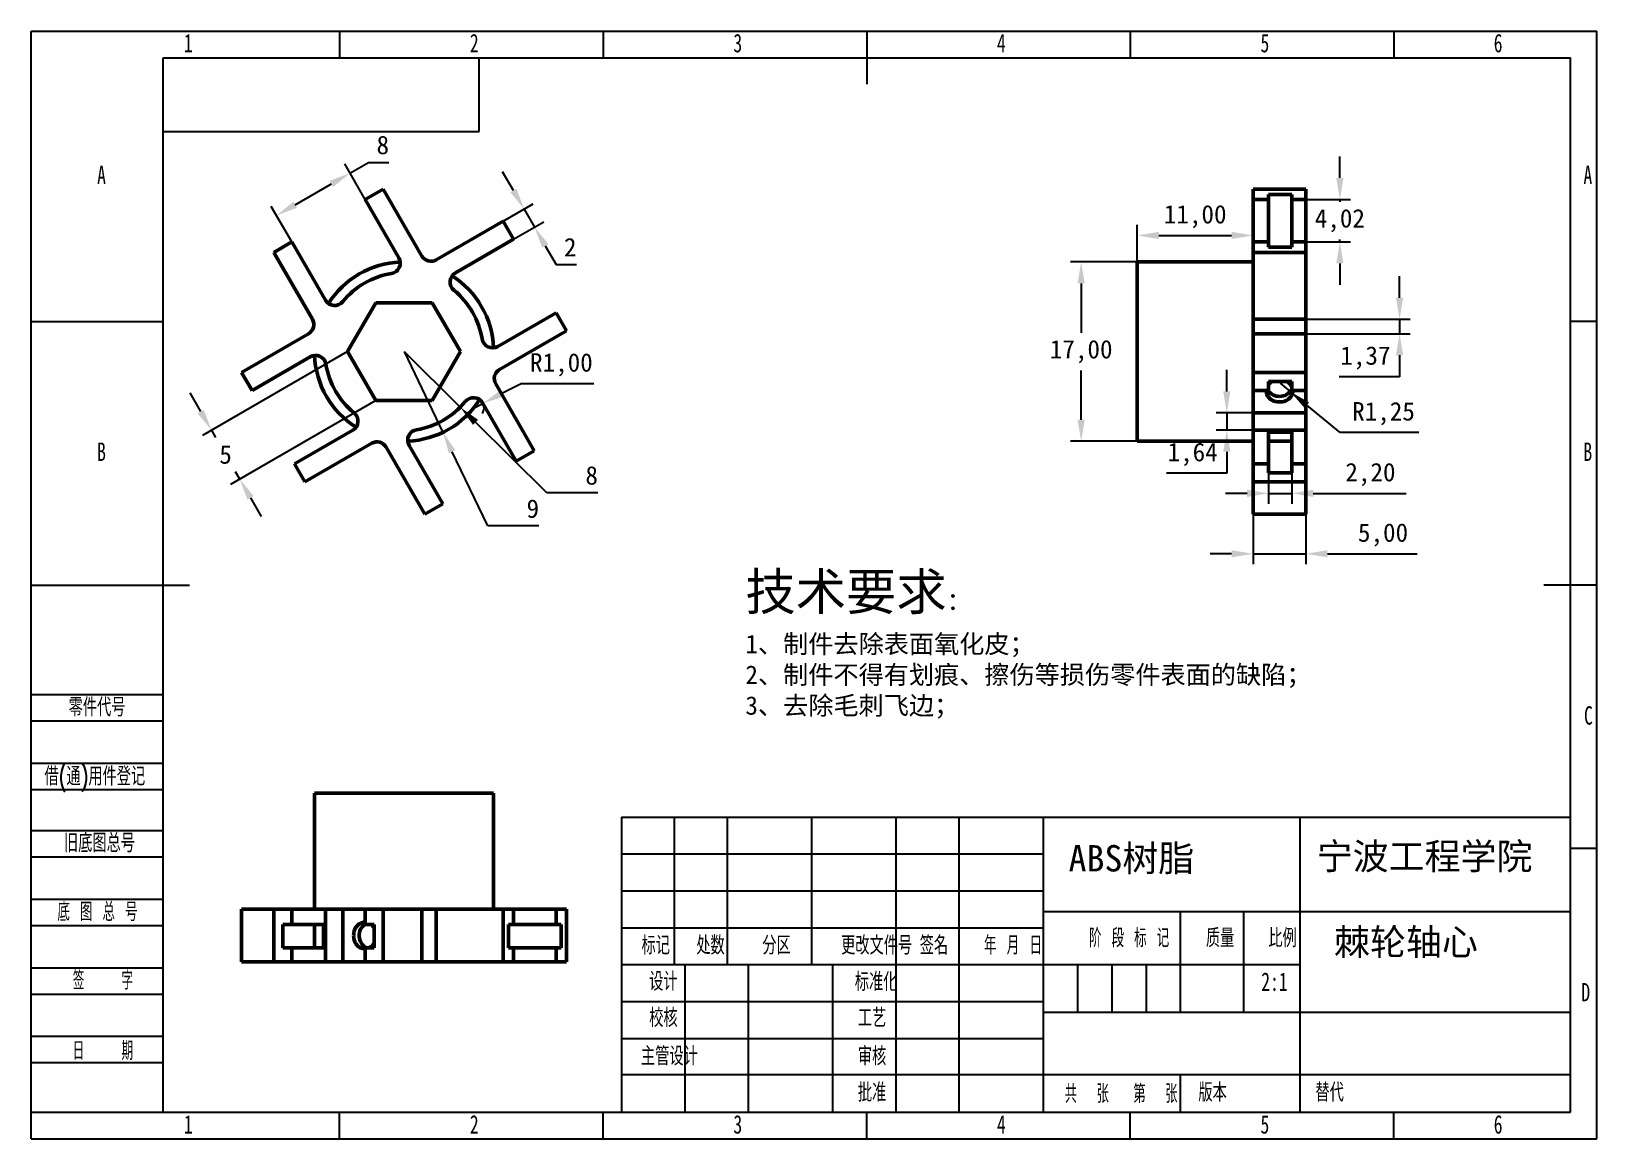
# Model space of a CAD drawing. Header units: millimetres. Extents: x 0 to 297, y 0 to 210.
import ezdxf

# ---------------------------------------------------------------- set-up
doc = ezdxf.new("R2010")
doc.units = ezdxf.units.MM
doc.header["$PDSIZE"] = -1
doc.layers.add('图框', color=7, linetype='Continuous')
for name, color, linetype, lineweight in [('标注层', 4, 'Continuous', 25), ('粗实线层', 7, 'Continuous', 25), ('轮廓实线层', 7, 'Continuous', 50)]:
    doc.layers.add(name, color=color, linetype=linetype, lineweight=lineweight)
doc.styles.add('SLDTEXTSTYLE0', font='TXT', dxfattribs={"width": 0.7, "bigfont": 'bigfont'})
doc.styles.add('SLDTEXTSTYLE1', font='TXT', dxfattribs={"width": 0.6, "bigfont": 'bigfont'})
doc.styles.add('SLDTEXTSTYLE2', font='TXT', dxfattribs={"width": 0.614286, "bigfont": 'bigfont'})
doc.styles.add('SLDTEXTSTYLE3', font='TXT', dxfattribs={"width": 0.62, "bigfont": 'bigfont'})
doc.styles.add('SLDTEXTSTYLE4', font='TXT', dxfattribs={"width": 0.566667, "bigfont": 'bigfont'})
doc.styles.add('SLDTEXTSTYLE5', font='TXT', dxfattribs={"width": 0.7})
doc.dimstyles.new('ISO-25', dxfattribs={"dimtxt": 2.5, "dimasz": 2.5, "dimexe": 1.25, "dimexo": 0.625, "dimtad": 1, "dimtxsty": 'Standard', "dimcen": 2.5, "dimadec": 0, "dimazin": 0, "dimtfac": 1, "dimtmove": 0, "dimatfit": 3, "dimfxl": 1, "dimarcsym": 0})

# ---------------------------------------------------------------- blocks, each defined once
blk = doc.blocks.new('*D1')
at = {"layer": 'Defpoints', "color": 0, "transparency": 16777216}
for p in [(70.72, 149.26), (78.09, 133.95)]:
    blk.add_point(p, dxfattribs=at)
at = {"layer": '标注层', "color": 0, "lineweight": -2, "transparency": 16777216}
for p, q in [((70.72, 149.26), (78.09, 133.95)), ((86.63, 116.19), (79.86, 130.27)), ((96.32, 116.19), (86.63, 116.19))]:
    blk.add_line(p, q, dxfattribs=at)
at = {"layer": '标注层', "color": 0, "transparency": 16777216}
blk.add_solid([(80.47, 130.56), (79.24, 129.98), (78.09, 133.95)], dxfattribs=at)
at = {"layer": '标注层', "color": 0, "transparency": 16777216, "insert": (95.16, 119.46), "char_height": 3.5, "attachment_point": 5}
blk.add_mtext('9', dxfattribs=at)
blk = doc.blocks.new('*D2')
at = {"layer": 'Defpoints', "color": 0, "transparency": 16777216}
for p in [(89.54, 173.99), (95.48, 172.85), (91.51, 170.56)]:
    blk.add_point(p, dxfattribs=at)
at = {"layer": '标注层', "color": 0, "lineweight": -2, "transparency": 16777216}
for p, q in [((91.47, 179.81), (89.43, 183.35)), ((89.54, 173.99), (95.24, 177.28)), ((93.51, 176.28), (95.48, 172.85)), ((91.51, 170.56), (97.21, 173.85)), ((97.52, 169.32), (99.56, 165.79)), ((99.56, 165.79), (103.42, 165.79))]:
    blk.add_line(p, q, dxfattribs=at)
at = {"layer": '标注层', "color": 0, "transparency": 16777216}
for points in [[(92.05, 180.15), (90.88, 179.47), (93.51, 176.28)], [(98.11, 169.66), (96.93, 168.98), (95.48, 172.85)]]:
    blk.add_solid(points, dxfattribs=at)
at = {"layer": '标注层', "color": 0, "transparency": 16777216, "insert": (102.25, 169.06), "char_height": 3.5, "attachment_point": 5}
blk.add_mtext('2', dxfattribs=at)
blk = doc.blocks.new('*D3')
at = {"layer": 'Defpoints', "color": 0, "transparency": 16777216}
for p in [(60.46, 183.11), (63.35, 178.11), (49.42, 170.06)]:
    blk.add_point(p, dxfattribs=at)
at = {"layer": '标注层', "color": 0, "lineweight": -2, "transparency": 16777216}
for p, q in [((63.35, 178.11), (59.46, 184.84)), ((60.46, 183.11), (64, 185.15)), ((64, 185.15), (67.85, 185.15)), ((50.06, 177.11), (56.93, 181.07)), ((49.42, 170.06), (45.53, 176.8))]:
    blk.add_line(p, q, dxfattribs=at)
at = {"layer": '标注层', "color": 0, "transparency": 16777216}
for points in [[(56.59, 181.66), (57.27, 180.48), (60.46, 183.11)], [(49.72, 177.69), (50.4, 176.52), (46.53, 175.07)]]:
    blk.add_solid(points, dxfattribs=at)
at = {"layer": '标注层', "color": 0, "transparency": 16777216, "insert": (66.69, 188.42), "char_height": 3.5, "attachment_point": 5}
blk.add_mtext('8', dxfattribs=at)
blk = doc.blocks.new('*D4')
at = {"layer": 'Defpoints', "color": 0, "transparency": 16777216}
for p in [(60.02, 149.26), (65.37, 140), (39.54, 125.09)]:
    blk.add_point(p, dxfattribs=at)
at = {"layer": '标注层', "color": 0, "lineweight": -2, "transparency": 16777216}
for p, q in [((60.02, 149.26), (32.46, 133.35)), ((32.15, 137.88), (30.11, 141.42)), ((65.37, 140), (37.81, 124.09)), ((34.19, 134.35), (34.97, 132.99)), ((39.54, 125.09), (38.75, 126.45)), ((41.58, 121.56), (43.62, 118.02))]:
    blk.add_line(p, q, dxfattribs=at)
at = {"layer": '标注层', "color": 0, "transparency": 16777216}
for points in [[(32.74, 138.22), (31.56, 137.54), (34.19, 134.35)], [(42.17, 121.9), (40.99, 121.22), (39.54, 125.09)]]:
    blk.add_solid(points, dxfattribs=at)
at = {"layer": '标注层', "color": 0, "transparency": 16777216, "insert": (36.86, 129.72), "char_height": 3.5, "attachment_point": 5}
blk.add_mtext('5', dxfattribs=at)
blk = doc.blocks.new('*D5')
at = {"layer": 'Defpoints', "color": 0, "transparency": 16777216}
for p in [(83.89, 138.53), (85.67, 139.44)]:
    blk.add_point(p, dxfattribs=at)
at = {"layer": '标注层', "color": 0, "lineweight": -2, "transparency": 16777216}
for p, q in [((92.93, 143.18), (89.3, 141.31)), ((106.7, 143.18), (92.93, 143.18)), ((83.89, 138.53), (85.67, 139.44))]:
    blk.add_line(p, q, dxfattribs=at)
blk.add_arc((83.89, 138.53), 2, 329.9744, 30, dxfattribs=at)
at = {"layer": '标注层', "color": 0, "transparency": 16777216}
blk.add_solid([(88.99, 141.92), (89.61, 140.71), (85.67, 139.44)], dxfattribs=at)
at = {"layer": '标注层', "color": 0, "transparency": 16777216, "insert": (100.57, 146.75), "char_height": 3.5, "attachment_point": 5}
blk.add_mtext('R1,00', dxfattribs=at)
blk = doc.blocks.new('*D6')
at = {"layer": 'Defpoints', "color": 0, "transparency": 16777216}
for p in [(70.72, 149.26), (81.38, 138.72)]:
    blk.add_point(p, dxfattribs=at)
at = {"layer": '标注层', "color": 0, "lineweight": -2, "transparency": 16777216}
for p, q in [((70.72, 149.26), (81.38, 138.72)), ((97.79, 122.49), (84.28, 135.85)), ((107.49, 122.49), (97.79, 122.49))]:
    blk.add_line(p, q, dxfattribs=at)
at = {"layer": '标注层', "color": 0, "transparency": 16777216}
blk.add_solid([(84.76, 136.33), (83.8, 135.37), (81.38, 138.72)], dxfattribs=at)
at = {"layer": '标注层', "color": 0, "transparency": 16777216, "insert": (106.32, 125.76), "char_height": 3.5, "attachment_point": 5}
blk.add_mtext('8', dxfattribs=at)
blk = doc.blocks.new('*D7')
at = {"layer": 'Defpoints', "color": 0, "transparency": 16777216}
for p in [(209.82, 166.26), (199.19, 132.26), (209.82, 132.26)]:
    blk.add_point(p, dxfattribs=at)
at = {"layer": '标注层', "color": 0, "lineweight": -2, "transparency": 16777216}
for p, q in [((209.82, 166.26), (197.19, 166.26)), ((199.19, 162.18), (199.19, 152.83)), ((199.19, 136.34), (199.19, 145.7)), ((209.82, 132.26), (197.19, 132.26))]:
    blk.add_line(p, q, dxfattribs=at)
at = {"layer": '标注层', "color": 0, "transparency": 16777216}
for points in [[(198.51, 162.18), (199.87, 162.18), (199.19, 166.26)], [(198.51, 136.34), (199.87, 136.34), (199.19, 132.26)]]:
    blk.add_solid(points, dxfattribs=at)
at = {"layer": '标注层', "color": 0, "transparency": 16777216, "insert": (199.19, 149.26), "char_height": 3.5, "attachment_point": 5}
blk.add_mtext('17,00', dxfattribs=at)
blk = doc.blocks.new('*D8')
at = {"layer": 'Defpoints', "color": 0, "transparency": 16777216}
for p in [(231.82, 171.29), (209.82, 166.26), (231.82, 166.26)]:
    blk.add_point(p, dxfattribs=at)
at = {"layer": '标注层', "color": 0, "lineweight": -2, "transparency": 16777216}
for p, q in [((209.82, 166.26), (209.82, 173.29)), ((231.82, 166.26), (231.82, 173.29)), ((213.9, 171.29), (227.74, 171.29))]:
    blk.add_line(p, q, dxfattribs=at)
at = {"layer": '标注层', "color": 0, "transparency": 16777216}
for points in [[(213.9, 171.97), (213.9, 170.61), (209.82, 171.29)], [(227.74, 171.97), (227.74, 170.61), (231.82, 171.29)]]:
    blk.add_solid(points, dxfattribs=at)
at = {"layer": '标注层', "color": 0, "transparency": 16777216, "insert": (220.82, 174.86), "char_height": 3.5, "attachment_point": 5}
blk.add_mtext('11,00', dxfattribs=at)
blk = doc.blocks.new('*D9')
at = {"layer": 'Defpoints', "color": 0, "transparency": 16777216}
for p in [(241.82, 155.39), (241.82, 152.66), (259.6, 152.66)]:
    blk.add_point(p, dxfattribs=at)
at = {"layer": '标注层', "color": 0, "lineweight": -2, "transparency": 16777216}
for p, q in [((259.6, 159.47), (259.6, 163.55)), ((241.82, 155.39), (261.6, 155.39)), ((259.6, 155.39), (259.6, 152.66)), ((241.82, 152.66), (261.6, 152.66)), ((259.6, 148.58), (259.6, 144.5)), ((259.6, 144.5), (248.16, 144.5))]:
    blk.add_line(p, q, dxfattribs=at)
at = {"layer": '标注层', "color": 0, "transparency": 16777216}
for points in [[(258.92, 159.47), (260.28, 159.47), (259.6, 155.39)], [(258.92, 148.58), (260.28, 148.58), (259.6, 152.66)]]:
    blk.add_solid(points, dxfattribs=at)
at = {"layer": '标注层', "color": 0, "transparency": 16777216, "insert": (253.12, 148.06), "char_height": 3.5, "attachment_point": 5}
blk.add_mtext('1,37', dxfattribs=at)
blk = doc.blocks.new('*D10')
at = {"layer": 'Defpoints', "color": 0, "transparency": 16777216}
for p in [(231.82, 118.44), (241.82, 118.44), (241.82, 110.92)]:
    blk.add_point(p, dxfattribs=at)
at = {"layer": '标注层', "color": 0, "lineweight": -2, "transparency": 16777216}
for p, q in [((231.82, 118.44), (231.82, 108.92)), ((241.82, 118.44), (241.82, 108.92)), ((227.74, 110.92), (223.66, 110.92)), ((231.82, 110.92), (241.82, 110.92)), ((245.9, 110.92), (262.94, 110.92))]:
    blk.add_line(p, q, dxfattribs=at)
at = {"layer": '标注层', "color": 0, "transparency": 16777216}
for points in [[(227.74, 111.6), (227.74, 110.24), (231.82, 110.92)], [(245.9, 111.6), (245.9, 110.24), (241.82, 110.92)]]:
    blk.add_solid(points, dxfattribs=at)
at = {"layer": '标注层', "color": 0, "transparency": 16777216, "insert": (256.46, 114.49), "char_height": 3.5, "attachment_point": 5}
blk.add_mtext('5,00', dxfattribs=at)
blk = doc.blocks.new('*D11')
at = {"layer": 'Defpoints', "color": 0, "transparency": 16777216}
for p in [(236.92, 143.26), (238.84, 141.68)]:
    blk.add_point(p, dxfattribs=at)
at = {"layer": '标注层', "color": 0, "lineweight": -2, "transparency": 16777216}
for p, q in [((236.92, 143.26), (238.84, 141.68)), ((248.31, 133.92), (242, 139.09)), ((263.26, 133.92), (248.31, 133.92))]:
    blk.add_line(p, q, dxfattribs=at)
at = {"layer": '标注层', "color": 0, "transparency": 16777216}
blk.add_solid([(242.43, 139.62), (241.57, 138.57), (238.84, 141.68)], dxfattribs=at)
at = {"layer": '标注层', "color": 0, "transparency": 16777216, "insert": (256.55, 137.49), "char_height": 3.5, "attachment_point": 5}
blk.add_mtext('R1,25', dxfattribs=at)
blk = doc.blocks.new('*D12')
at = {"layer": 'Defpoints', "color": 0, "transparency": 16777216}
for p in [(231.82, 137.64), (226.82, 134.35), (231.82, 134.35)]:
    blk.add_point(p, dxfattribs=at)
at = {"layer": '标注层', "color": 0, "lineweight": -2, "transparency": 16777216}
for p, q in [((226.82, 141.72), (226.82, 145.8)), ((231.82, 137.64), (224.82, 137.64)), ((226.82, 137.64), (226.82, 134.35)), ((231.82, 134.35), (224.82, 134.35)), ((226.82, 130.27), (226.82, 126.19)), ((226.82, 126.19), (215.38, 126.19))]:
    blk.add_line(p, q, dxfattribs=at)
at = {"layer": '标注层', "color": 0, "transparency": 16777216}
for points in [[(226.14, 141.72), (227.5, 141.72), (226.82, 137.64)], [(226.14, 130.27), (227.5, 130.27), (226.82, 134.35)]]:
    blk.add_solid(points, dxfattribs=at)
at = {"layer": '标注层', "color": 0, "transparency": 16777216, "insert": (220.34, 129.76), "char_height": 3.5, "attachment_point": 5}
blk.add_mtext('1,64', dxfattribs=at)
blk = doc.blocks.new('*D13')
at = {"layer": 'Defpoints', "color": 0, "transparency": 16777216}
for p in [(234.74, 126.27), (239.14, 126.27), (239.14, 122.38)]:
    blk.add_point(p, dxfattribs=at)
at = {"layer": '标注层', "color": 0, "lineweight": -2, "transparency": 16777216}
for p, q in [((234.74, 126.27), (234.74, 120.38)), ((239.14, 126.27), (239.14, 120.38)), ((230.66, 122.38), (226.58, 122.38)), ((234.74, 122.38), (239.14, 122.38)), ((243.22, 122.38), (260.85, 122.38))]:
    blk.add_line(p, q, dxfattribs=at)
at = {"layer": '标注层', "color": 0, "transparency": 16777216}
for points in [[(230.66, 123.06), (230.66, 121.7), (234.74, 122.38)], [(243.22, 123.06), (243.22, 121.7), (239.14, 122.38)]]:
    blk.add_solid(points, dxfattribs=at)
at = {"layer": '标注层', "color": 0, "transparency": 16777216, "insert": (254.07, 125.95), "char_height": 3.5, "attachment_point": 5}
blk.add_mtext('2,20', dxfattribs=at)
blk = doc.blocks.new('*D14')
at = {"layer": 'Defpoints', "color": 0, "transparency": 16777216}
for p in [(241.82, 178.11), (241.82, 170.06), (248.27, 170.06)]:
    blk.add_point(p, dxfattribs=at)
at = {"layer": '标注层', "color": 0, "lineweight": -2, "transparency": 16777216}
for p, q in [((248.27, 182.19), (248.27, 186.27)), ((241.82, 178.11), (250.27, 178.11)), ((248.27, 178.11), (248.27, 177.65)), ((241.82, 170.06), (250.27, 170.06)), ((248.27, 170.06), (248.27, 170.52)), ((248.27, 165.98), (248.27, 161.9))]:
    blk.add_line(p, q, dxfattribs=at)
at = {"layer": '标注层', "color": 0, "transparency": 16777216}
for points in [[(247.59, 182.19), (248.95, 182.19), (248.27, 178.11)], [(247.59, 165.98), (248.95, 165.98), (248.27, 170.06)]]:
    blk.add_solid(points, dxfattribs=at)
at = {"layer": '标注层', "color": 0, "transparency": 16777216, "insert": (248.27, 174.09), "char_height": 3.5, "attachment_point": 5}
blk.add_mtext('4,02', dxfattribs=at)

msp = doc.modelspace()

# ---------------------------------------------------------------- linework, layer by layer
at = {"layer": '图框'}
for p, q in [((0, 0), (0, 210)), ((0, 210), (297, 210)), ((58.5, 210), (58.5, 205)), ((108.5, 210), (108.5, 205)), ((208.5, 210), (208.5, 205)), ((258.5, 210), (258.5, 205)), ((297, 0), (297, 210)), ((0, 155), (25, 155)), ((297, 155), (292, 155)), ((0, 84.221), (25, 84.221)), ((0, 79.221), (25, 79.221)), ((0, 71.221), (25, 71.221)), ((0, 66.221), (25, 66.221)), ((0, 58.43), (25, 58.43)), ((112, 54), (192, 54)), ((297, 55), (292, 55)), ((0, 53.43), (25, 53.43)), ((0, 45.43), (25, 45.43)), ((112, 47), (192, 47)), ((0, 40.43), (25, 40.43)), ((198.5, 33), (198.5, 24)), ((205, 33), (205, 24)), ((211.5, 33), (211.5, 24)), ((0, 32.43), (25, 32.43)), ((0, 27.43), (25, 27.43)), ((0, 19.43), (25, 19.43)), ((0, 14.43), (25, 14.43)), ((0, 5), (25, 5)), ((58.5, 0), (58.5, 5)), ((108.5, 0), (108.5, 5)), ((208.5, 0), (208.5, 5)), ((258.5, 0), (258.5, 5)), ((0, 0), (297, 0))]:
    msp.add_line(p, q, dxfattribs=at)
at = {"layer": '图框', "lineweight": 25}
for p, q in [((158.5, 210), (158.5, 200)), ((0, 105), (30, 105)), ((297, 105), (287, 105)), ((112, 61), (112, 5)), ((112, 61), (292, 61)), ((122, 61), (122, 33)), ((132, 61), (132, 33)), ((148, 61), (148, 33)), ((164, 61), (164, 5)), ((176, 61), (176, 5)), ((191.968, 61.052), (192.005, 5)), ((240.692, 61), (240.692, 5)), ((191.98, 43.052), (291.98, 43.052)), ((218, 43.069), (218, 24.069)), ((230, 43), (230, 24)), ((112, 40), (192, 40)), ((112, 33), (192, 33)), ((124, 33), (124, 5)), ((136, 33), (136, 5)), ((152, 33), (152, 5)), ((192.015, 33), (240.692, 33)), ((112, 26), (192, 26)), ((192, 24), (292, 24)), ((112, 19), (192, 19)), ((112, 12.166), (192, 12.166)), ((192, 12.166), (292, 12.166)), ((218, 12.166), (218, 5)), ((25, 5), (292, 5)), ((158.5, 0), (158.5, 5))]:
    msp.add_line(p, q, dxfattribs=at)
at = {"layer": '图框', "linetype": 'Continuous', "lineweight": 25}
for p, q in [((25, 5), (25, 205)), ((25, 205), (292, 205)), ((292, 5), (292, 205))]:
    msp.add_line(p, q, dxfattribs=at)
at = {"layer": '粗实线层'}
for p, q in [((85, 191), (85, 205)), ((25, 191), (85, 191))]:
    msp.add_line(p, q, dxfattribs=at)
at = {"layer": '轮廓实线层'}
for p, q in [((63.352, 178.108), (66.777, 180.085)), ((74.108, 167.389), (66.777, 180.085)), ((241.818, 180.085), (231.818, 180.085)), ((231.818, 180.085), (231.818, 178.108)), ((234.738, 179.085), (239.138, 179.085)), ((234.738, 178.108), (234.738, 179.085)), ((239.138, 179.085), (239.138, 178.108)), ((241.818, 178.108), (241.818, 180.085)), ((63.352, 178.108), (69.738, 167.048)), ((231.818, 178.108), (234.738, 178.108)), ((231.818, 178.108), (231.818, 170.063)), ((234.738, 170.063), (234.738, 178.108)), ((239.138, 178.108), (241.818, 178.108)), ((239.138, 178.108), (239.138, 170.063)), ((241.818, 178.108), (241.818, 170.063)), ((76.84, 166.657), (89.536, 173.987)), ((91.513, 170.562), (89.536, 173.987)), ((45.993, 168.085), (49.418, 170.063)), ((49.418, 170.063), (55.804, 159.003)), ((91.513, 170.562), (80.453, 164.176)), ((234.738, 170.063), (231.818, 170.063)), ((231.818, 170.063), (231.818, 168.085)), ((234.738, 169.085), (234.738, 170.063)), ((239.138, 170.063), (239.138, 169.085)), ((241.818, 170.063), (239.138, 170.063)), ((241.818, 168.085), (241.818, 170.063)), ((53.323, 155.389), (45.993, 168.085)), ((231.818, 168.085), (241.818, 168.085)), ((231.818, 155.389), (231.818, 168.085)), ((239.138, 169.085), (234.738, 169.085)), ((241.818, 155.389), (241.818, 168.085)), ((231.818, 166.265), (209.818, 166.265)), ((209.818, 149.265), (209.818, 166.265)), ((65.369, 158.525), (60.022, 149.265)), ((76.062, 158.525), (65.369, 158.525)), ((81.408, 149.265), (76.062, 158.525)), ((99.558, 156.628), (88.498, 150.242)), ((101.536, 153.203), (99.558, 156.628)), ((231.818, 155.389), (241.818, 155.389)), ((231.818, 152.657), (231.818, 155.389)), ((241.818, 155.389), (241.818, 152.657)), ((52.591, 152.657), (39.895, 145.327)), ((88.84, 145.873), (101.536, 153.203)), ((241.818, 152.657), (231.818, 152.657)), ((231.818, 152.657), (231.818, 145.327)), ((241.818, 152.657), (241.818, 145.327)), ((60.022, 149.265), (65.369, 140.005)), ((76.062, 140.005), (81.408, 149.265)), ((209.818, 132.265), (209.818, 149.265)), ((41.872, 141.902), (52.933, 148.287)), ((39.895, 145.327), (41.872, 141.902)), ((88.108, 143.141), (95.438, 130.444)), ((241.818, 145.327), (231.818, 145.327)), ((231.818, 145.327), (231.818, 141.902)), ((239.138, 143.595), (234.738, 143.595)), ((234.738, 143.595), (234.738, 141.902)), ((239.138, 141.902), (239.138, 143.595)), ((241.818, 145.327), (241.818, 141.902)), ((65.369, 140.005), (76.062, 140.005)), ((231.818, 141.902), (234.738, 141.902)), ((231.818, 134.916), (231.818, 141.902)), ((239.138, 141.902), (241.818, 141.902)), ((241.818, 141.902), (241.818, 137.636)), ((92.012, 128.467), (85.627, 139.527)), ((231.818, 137.636), (241.818, 137.636)), ((241.818, 137.636), (241.818, 134.353)), ((49.917, 127.968), (60.977, 134.353)), ((231.818, 134.353), (231.818, 134.916)), ((231.818, 127.968), (231.818, 134.353)), ((241.818, 134.353), (231.818, 134.353)), ((239.138, 133.968), (234.738, 133.968)), ((234.738, 133.968), (234.738, 127.968)), ((239.138, 127.968), (239.138, 133.968)), ((241.818, 127.968), (241.818, 134.353)), ((64.591, 131.873), (51.895, 124.542)), ((67.323, 131.141), (74.653, 118.444)), ((78.078, 120.422), (71.693, 131.482)), ((209.818, 132.265), (231.818, 132.265)), ((239.138, 132.275), (234.738, 132.275)), ((49.917, 127.968), (51.895, 124.542)), ((95.438, 130.444), (92.012, 128.467)), ((234.738, 127.968), (231.818, 127.968)), ((231.818, 127.968), (231.818, 124.542)), ((234.738, 127.968), (234.738, 126.275)), ((241.818, 127.968), (239.138, 127.968)), ((239.138, 126.275), (239.138, 127.968)), ((241.818, 127.968), (241.818, 124.542)), ((234.738, 126.275), (239.138, 126.275)), ((231.818, 124.542), (241.818, 124.542)), ((231.818, 124.542), (231.818, 118.444)), ((241.818, 124.542), (241.818, 118.444)), ((78.078, 120.422), (74.653, 118.444)), ((231.818, 118.444), (241.818, 118.444)), ((53.715, 65.523), (53.715, 43.523)), ((53.715, 65.523), (87.715, 65.523)), ((87.715, 43.523), (87.715, 65.523)), ((39.895, 33.523), (39.895, 43.523)), ((45.993, 43.523), (39.895, 43.523)), ((45.993, 43.523), (45.993, 33.523)), ((49.418, 43.523), (45.993, 43.523)), ((49.418, 40.602), (49.418, 43.523)), ((49.418, 43.523), (55.804, 43.523)), ((55.804, 33.523), (55.804, 43.523)), ((55.804, 43.523), (56.366, 43.523)), ((56.366, 43.523), (63.352, 43.523)), ((59.086, 43.523), (59.086, 33.523)), ((63.352, 43.523), (63.352, 40.602)), ((66.777, 43.523), (63.352, 43.523)), ((66.777, 33.523), (66.777, 43.523)), ((74.108, 43.523), (66.777, 43.523)), ((74.108, 33.523), (74.108, 43.523)), ((74.108, 43.523), (76.84, 43.523)), ((76.84, 43.523), (76.84, 33.523)), ((76.84, 43.523), (89.536, 43.523)), ((89.536, 33.523), (89.536, 43.523)), ((91.513, 43.523), (89.536, 43.523)), ((91.513, 43.523), (91.513, 40.602)), ((99.558, 43.523), (91.513, 43.523)), ((99.558, 40.602), (99.558, 43.523)), ((101.536, 43.523), (99.558, 43.523)), ((101.536, 43.523), (101.536, 33.523)), ((47.725, 40.602), (49.418, 40.602)), ((47.725, 36.202), (47.725, 40.602)), ((49.418, 40.602), (55.418, 40.602)), ((53.725, 40.602), (53.725, 36.202)), ((55.418, 36.202), (55.418, 40.602)), ((63.352, 40.602), (65.045, 40.602)), ((65.045, 40.602), (65.045, 36.202)), ((90.536, 40.602), (91.513, 40.602)), ((90.536, 36.202), (90.536, 40.602)), ((99.558, 40.602), (91.513, 40.602)), ((99.558, 40.602), (100.536, 40.602)), ((100.536, 40.602), (100.536, 36.202)), ((49.418, 36.202), (47.725, 36.202)), ((49.418, 33.523), (49.418, 36.202)), ((55.418, 36.202), (49.418, 36.202)), ((63.352, 36.202), (63.352, 33.523)), ((65.045, 36.202), (63.352, 36.202)), ((91.513, 36.202), (90.536, 36.202)), ((91.513, 36.202), (91.513, 33.523)), ((91.513, 36.202), (99.558, 36.202)), ((99.558, 33.523), (99.558, 36.202)), ((100.536, 36.202), (99.558, 36.202)), ((45.993, 33.523), (39.895, 33.523)), ((45.993, 33.523), (49.418, 33.523)), ((49.418, 33.523), (55.804, 33.523)), ((59.086, 33.523), (55.804, 33.523)), ((63.352, 33.523), (59.086, 33.523)), ((63.352, 33.523), (66.777, 33.523)), ((74.108, 33.523), (66.777, 33.523)), ((76.84, 33.523), (74.108, 33.523)), ((76.84, 33.523), (89.536, 33.523)), ((91.513, 33.523), (89.536, 33.523)), ((99.558, 33.523), (91.513, 33.523)), ((101.536, 33.523), (99.558, 33.523))]:
    msp.add_line(p, q, dxfattribs=at)
for centre, radius, start, end in [((68.006, 166.048), 2, 279.17141, 30), ((75.84, 168.389), 2, 210, 300), ((70.715, 149.265), 17, 92.42684, 147.57316), ((70.715, 149.265), 15, 99.17141, 140.82859), ((81.453, 162.444), 2, 120, 230.82859), ((70.715, 149.265), 17, 2.42684, 57.57316), ((70.715, 149.265), 15, 9.17141, 50.82859), ((57.536, 160.003), 2, 210, 320.82859), ((51.591, 154.389), 2, 300, 30), ((87.498, 151.974), 2, 189.17141, 300), ((53.933, 146.555), 2, 9.17141, 120), ((70.715, 149.265), 17, 182.42684, 237.57316), ((70.715, 149.265), 15, 189.17141, 230.82859), ((89.84, 144.141), 2, 120, 210), ((70.715, 149.265), 17, 272.42684, 327.57316), ((70.715, 149.265), 15, 279.17141, 320.82859), ((83.895, 138.527), 2, 30, 140.82859), ((236.755, 143.347), 2.578, 214.09443, 271.38674), ((236.917, 143.261), 2.493, 267.72518, 333.02028), ((59.977, 136.085), 2, 300, 50.82859), ((73.425, 132.482), 2, 99.17141, 210), ((65.591, 130.141), 2, 30, 120), ((64.842, 38.53), 2.648, 124.2318, 241.54879)]:
    msp.add_arc(centre, radius, start, end, dxfattribs=at)
for points, knots in [([(234.738, 142.947), (234.826, 143.084), (234.995, 143.35), (235.283, 143.515), (235.422, 143.595)], [0, 0, 0, 0, 0.5171527, 1, 1, 1, 1]), ([(238.237, 143.595), (238.421, 143.466), (238.819, 143.189), (239.027, 142.781), (239.138, 142.563)], [0, 0, 0, 0, 0.4643779, 1, 1, 1, 1]), ([(236.818, 139.705), (236.539, 139.726), (235.981, 139.768), (235.236, 140.103), (234.671, 140.61), (234.334, 141.236), (234.338, 141.692), (234.339, 141.902)], [0, 0, 0, 0, 0.2046391, 0.4092088, 0.6155732, 0.8231455, 1, 1, 1, 1]), ([(239.294, 141.902), (239.303, 141.864), (239.367, 141.587), (239.217, 141.072), (238.839, 140.456), (238.21, 139.995), (237.5, 139.743), (237.018, 139.716), (236.818, 139.705)], [0, 0, 0, 0, 0.0320049, 0.2358739, 0.4395391, 0.6455594, 0.8529335, 1, 1, 1, 1]), ([(63.352, 40.999), (63.314, 41.008), (63.037, 41.072), (62.523, 40.922), (61.906, 40.544), (61.445, 39.915), (61.193, 39.206), (61.166, 38.723), (61.155, 38.523)], [0, 0, 0, 0, 0.0320049, 0.2358739, 0.4395391, 0.6455594, 0.8529335, 1, 1, 1, 1]), ([(65.045, 39.942), (64.921, 40.134), (64.743, 40.408), (64.478, 40.557), (64.397, 40.602)], [0, 0, 0, 0, 0.6962115, 1, 1, 1, 1]), ([(61.155, 38.523), (61.176, 38.244), (61.219, 37.686), (61.553, 36.941), (62.061, 36.376), (62.687, 36.04), (63.142, 36.043), (63.352, 36.045)], [0, 0, 0, 0, 0.2046391, 0.4092088, 0.6155732, 0.8231455, 1, 1, 1, 1]), ([(63.969, 36.202), (64.033, 36.22), (64.336, 36.307), (64.739, 36.629), (64.963, 36.994), (65.045, 37.127)], [0, 0, 0, 0, 0.1460501, 0.686902, 1, 1, 1, 1])]:
    msp.add_open_spline(points, degree=3, knots=knots, dxfattribs=at)

# ---------------------------------------------------------------- texts
at = {"layer": '图框', "char_height": 3.5}
for s, insert, attachment_point, style in [('1', (29.794, 209.52), 2, 'SLDTEXTSTYLE5'), ('2', (84.044, 209.52), 2, 'SLDTEXTSTYLE5'), ('3', (134.044, 209.52), 2, 'SLDTEXTSTYLE5'), ('4', (184.044, 209.52), 2, 'SLDTEXTSTYLE5'), ('5', (234.044, 209.52), 2, 'SLDTEXTSTYLE5'), ('6', (278.297, 209.52), 2, 'SLDTEXTSTYLE5'), ('A', (13.32, 184.52), 2, 'SLDTEXTSTYLE5'), ('A', (295.32, 184.52), 2, 'SLDTEXTSTYLE5'), ('B', (13.32, 132.02), 2, 'SLDTEXTSTYLE5'), ('B', (295.32, 132.02), 2, 'SLDTEXTSTYLE5'), ('零件代号', (7.084, 83.579), 1, 'SLDTEXTSTYLE0'), ('C', (295.427, 82.02), 2, 'SLDTEXTSTYLE5'), ('借(通)用件登记', (2.496, 70.473), 1, 'SLDTEXTSTYLE0'), ('旧底图总号', (6.194, 57.824), 1, 'SLDTEXTSTYLE0'), ('底 图 总 号', (4.947, 44.766), 1, 'SLDTEXTSTYLE2'), ('标记', (118.479, 38.417), 2, 'SLDTEXTSTYLE0'), ('处数', (128.868, 38.417), 2, 'SLDTEXTSTYLE0'), ('分区', (141.39, 38.417), 2, 'SLDTEXTSTYLE0'), ('更改文件号', (160.39, 38.417), 2, 'SLDTEXTSTYLE0'), ('签名', (171.258, 38.417), 2, 'SLDTEXTSTYLE0'), ('年 月 日', (186.261, 38.417), 2, 'SLDTEXTSTYLE3'), ('阶 段 标 记', (208.286, 39.805), 2, 'SLDTEXTSTYLE2'), ('质量', (225.553, 39.805), 2, 'SLDTEXTSTYLE0'), ('比例', (237.401, 39.805), 2, 'SLDTEXTSTYLE0'), ('签    字', (13.591, 31.764), 2, 'SLDTEXTSTYLE4'), ('设计', (119.928, 31.558), 2, 'SLDTEXTSTYLE0'), ('标准化', (160.285, 31.492), 2, 'SLDTEXTSTYLE0'), ('2:1', (235.858, 31.521), 2, 'SLDTEXTSTYLE5'), ('D', (294.93, 29.52), 2, 'SLDTEXTSTYLE5'), ('校核', (119.928, 24.679), 2, 'SLDTEXTSTYLE0'), ('工艺', (159.517, 24.643), 2, 'SLDTEXTSTYLE0'), ('日    期', (13.591, 18.413), 2, 'SLDTEXTSTYLE4'), ('主管设计', (121.069, 17.399), 2, 'SLDTEXTSTYLE0'), ('审核', (159.517, 17.399), 2, 'SLDTEXTSTYLE0'), ('批准', (159.519, 10.523), 2, 'SLDTEXTSTYLE0'), ('共  张', (200.263, 10.262), 2, 'SLDTEXTSTYLE1'), ('第  张', (213.29, 10.262), 2, 'SLDTEXTSTYLE1'), ('版本', (224.12, 10.531), 2, 'SLDTEXTSTYLE0'), ('替代', (243.641, 10.531), 1, 'SLDTEXTSTYLE0'), ('1', (29.794, 4.465), 2, 'SLDTEXTSTYLE5'), ('2', (84.044, 4.465), 2, 'SLDTEXTSTYLE5'), ('3', (134.044, 4.465), 2, 'SLDTEXTSTYLE5'), ('4', (184.044, 4.465), 2, 'SLDTEXTSTYLE5'), ('5', (234.044, 4.465), 2, 'SLDTEXTSTYLE5'), ('6', (278.297, 4.465), 2, 'SLDTEXTSTYLE5')]:
    msp.add_mtext(s, dxfattribs=dict(at, insert=insert, attachment_point=attachment_point, style=style))
at = {"layer": '标注层', "attachment_point": 1}
for s, width, insert, char_height in [('{\\fFangSong|b0|i0|c134|p49;\\H2x;技术要求\\H0.5x;：\\P1、制件去除表面氧化皮；\\P2、制件不得有划痕、擦伤等损伤零件表面的缺陷；\\P3、去除毛刺飞边；}', 147.41294, (135.482, 107.24), 3.5), ('{\\fFangSong|b0|i0|c134|p49;宁波工程学院}', 44.11647, (243.885, 56.046), 5), ('{\\fFangSong|b0|i0|c134|p49;ABS树脂}', 38.7318, (196.798, 55.675), 5), ('{\\fSimSun|b0|i0|c134|p2;棘轮轴心}', 39.7898, (247.176, 39.805), 5)]:
    msp.add_mtext_dynamic_manual_height_columns(s, width=width, gutter_width=17.5, heights=[0], dxfattribs=dict(at, insert=insert, char_height=char_height))

# ---------------------------------------------------------------- dimensions: what is measured, and where the dimension line sits
at = {"layer": '标注层'}
for p1, p2, distance, text, picture, middle in [((49.418, 170.063), (63.352, 178.108), 5.777, '8', '*D3', (66.688, 188.425)), ((89.536, 173.987), (91.513, 170.562), 4.583, '2', '*D2', (102.253, 169.061)), ((60.022, 149.265), (65.369, 140.005), -29.828, '5', '*D4', (36.864, 129.721))]:
    dim = msp.add_aligned_dim(p1=p1, p2=p2, distance=distance, text=text, dimstyle='ISO-25', override={"dimtxt": 3.5, "dimasz": 4.08, "dimexe": 2, "dimexo": 0, "dimgap": 1.524, "dimtih": 1, "dimtoh": 1, "dimlfac": 0.5, "dimzin": 0, "dimadec": 2, "dimtzin": 0}, dxfattribs=at)
    dim.commit()
    dim.dimension.update_dxf_attribs({"geometry": picture, "text_midpoint": middle})
for base, p1, p2, picture, middle in [((248.273, 170.063), (241.818, 178.108), (241.818, 170.063), '*D14', (248.273, 174.085)), ((199.191, 132.265), (209.818, 166.265), (209.818, 132.265), '*D7', (199.191, 149.265)), ((259.603, 152.657), (241.818, 155.389), (241.818, 152.657), '*D9', (253.12, 148.063)), ((226.822, 134.353), (231.818, 137.636), (231.818, 134.353), '*D12', (220.339, 129.759))]:
    dim = msp.add_linear_dim(base=base, p1=p1, p2=p2, angle=90, dimstyle='ISO-25', override={"dimtxt": 3.5, "dimasz": 4.08, "dimexe": 2, "dimexo": 0, "dimgap": 1.524, "dimtih": 1, "dimtoh": 1, "dimlfac": 0.5, "dimzin": 0, "dimadec": 2, "dimtzin": 0}, dxfattribs=at)
    dim.commit()
    dim.dimension.update_dxf_attribs({"geometry": picture, "text_midpoint": middle})
for base, p1, p2, picture, middle in [((231.818, 171.29), (209.818, 166.265), (231.818, 166.265), '*D8', (220.818, 174.856)), ((239.138, 122.384), (234.738, 126.275), (239.138, 126.275), '*D13', (254.072, 125.949)), ((241.818, 110.921), (231.818, 118.444), (241.818, 118.444), '*D10', (256.46, 114.487))]:
    dim = msp.add_linear_dim(base=base, p1=p1, p2=p2, dimstyle='ISO-25', override={"dimtxt": 3.5, "dimasz": 4.08, "dimexe": 2, "dimexo": 0, "dimgap": 1.524, "dimtih": 1, "dimtoh": 1, "dimlfac": 0.5, "dimzin": 0, "dimadec": 2, "dimtzin": 0}, dxfattribs=at)
    dim.commit()
    dim.dimension.update_dxf_attribs({"geometry": picture, "text_midpoint": middle})
for mpoint, text, picture, middle in [((78.087, 133.946), '9', '*D1', (95.158, 116.187)), ((81.381, 138.718), '8', '*D6', (106.319, 122.486))]:
    dim = msp.add_radius_dim(center=(70.715, 149.265), mpoint=mpoint, text=text, dimstyle='ISO-25', override={"dimtxt": 3.5, "dimasz": 4.08, "dimexe": 2, "dimexo": 0, "dimgap": 1.524, "dimtih": 1, "dimtoh": 1, "dimlfac": 0.5, "dimzin": 0, "dimadec": 2, "dimtzin": 0}, dxfattribs=at)
    dim.commit()
    dim.dimension.update_dxf_attribs({"geometry": picture, "text_midpoint": middle, "dimtype": 164})
for center, mpoint, picture, middle in [((83.895, 138.527), (85.672, 139.443), '*D5', (100.574, 143.182)), ((236.917, 143.261), (238.845, 141.681), '*D11', (256.547, 133.92))]:
    dim = msp.add_radius_dim(center=center, mpoint=mpoint, dimstyle='ISO-25', override={"dimtxt": 3.5, "dimasz": 4.08, "dimexe": 2, "dimexo": 0, "dimgap": 1.524, "dimtih": 1, "dimtoh": 1, "dimlfac": 0.5, "dimzin": 0, "dimadec": 2, "dimtzin": 0}, dxfattribs=at)
    dim.commit()
    dim.dimension.update_dxf_attribs({"geometry": picture, "text_midpoint": middle})

doc.saveas('drawing.dxf')
